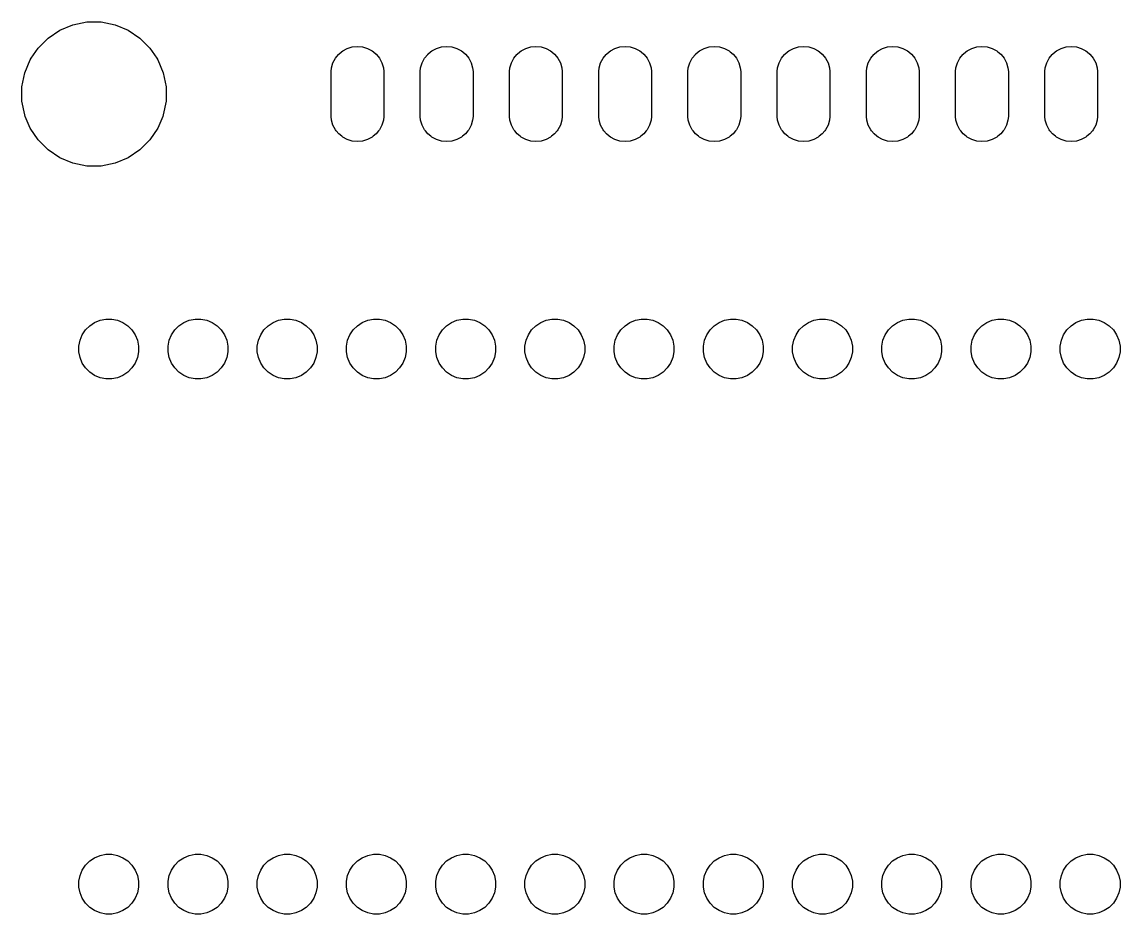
# Model space of a CAD drawing. Extents: x 29 to 167, y -137 to -71.
# Drawn here: x 29.45 to 60.71, y -96.85 to -71.45 of the extents above; entities that cross this region are included whole.
import ezdxf

# ---------------------------------------------------------------- set-up
doc = ezdxf.new("R2010")
doc.units = 0
doc.layers.add('BLACK', color=7, linetype='CONTINUOUS')

msp = doc.modelspace()

# ---------------------------------------------------------------- linework, layer by layer
at = {"layer": 'BLACK', "linetype": 'CONTINUOUS'}
for p, q in [((30.5285, -71.6824), (30.9017, -71.5278)), ((30.9017, -71.5278), (31.298, -71.449)), ((31.298, -71.449), (31.702, -71.449)), ((31.702, -71.449), (32.0983, -71.5278)), ((32.0983, -71.5278), (32.4715, -71.6824)), ((30.1926, -71.9069), (30.5285, -71.6824)), ((30.5285, -71.6824), (30.5285, -71.6824)), ((32.4715, -71.6824), (32.4715, -71.6824)), ((32.4715, -71.6824), (32.8074, -71.9069)), ((29.7143, -72.4808), (29.9069, -72.1926)), ((29.9069, -72.1926), (30.1926, -71.9069)), ((32.8074, -71.9069), (33.0931, -72.1926)), ((33.0931, -72.1926), (33.2857, -72.4808)), ((38.5807, -72.2725), (38.7112, -72.2028)), ((38.7112, -72.2028), (38.8528, -72.1599)), ((38.8528, -72.1599), (39, -72.1454)), ((39, -72.1454), (39.1472, -72.1599)), ((39.1472, -72.1599), (39.2888, -72.2028)), ((39.2888, -72.2028), (39.4193, -72.2725)), ((41.1207, -72.2725), (41.2512, -72.2028)), ((41.2512, -72.2028), (41.3928, -72.1599)), ((41.3928, -72.1599), (41.54, -72.1454)), ((41.54, -72.1454), (41.6872, -72.1599)), ((41.6872, -72.1599), (41.8288, -72.2028)), ((41.8288, -72.2028), (41.9593, -72.2725)), ((43.6607, -72.2725), (43.7912, -72.2028)), ((43.7912, -72.2028), (43.9328, -72.1599)), ((43.9328, -72.1599), (44.08, -72.1454)), ((44.08, -72.1454), (44.2272, -72.1599)), ((44.2272, -72.1599), (44.3688, -72.2028)), ((44.3688, -72.2028), (44.4993, -72.2725)), ((46.2007, -72.2725), (46.3312, -72.2028)), ((46.3312, -72.2028), (46.4728, -72.1599)), ((46.4728, -72.1599), (46.62, -72.1454)), ((46.62, -72.1454), (46.7672, -72.1599)), ((46.7672, -72.1599), (46.9088, -72.2028)), ((46.9088, -72.2028), (47.0393, -72.2725)), ((48.7407, -72.2725), (48.8712, -72.2028)), ((48.8712, -72.2028), (49.0128, -72.1599)), ((49.0128, -72.1599), (49.16, -72.1454)), ((49.16, -72.1454), (49.3072, -72.1599)), ((49.3072, -72.1599), (49.4488, -72.2028)), ((49.4488, -72.2028), (49.5793, -72.2725)), ((51.2807, -72.2725), (51.4112, -72.2028)), ((51.4112, -72.2028), (51.5528, -72.1599)), ((51.5528, -72.1599), (51.7, -72.1454)), ((51.7, -72.1454), (51.8472, -72.1599)), ((51.8472, -72.1599), (51.9888, -72.2028)), ((51.9888, -72.2028), (52.1193, -72.2725)), ((53.8207, -72.2725), (53.9512, -72.2028)), ((53.9512, -72.2028), (54.0928, -72.1599)), ((54.0928, -72.1599), (54.24, -72.1454)), ((54.24, -72.1454), (54.3872, -72.1599)), ((54.3872, -72.1599), (54.5288, -72.2028)), ((54.5288, -72.2028), (54.6593, -72.2725)), ((56.3607, -72.2725), (56.4912, -72.2028)), ((56.4912, -72.2028), (56.6328, -72.1599)), ((56.6328, -72.1599), (56.78, -72.1454)), ((56.78, -72.1454), (56.9272, -72.1599)), ((56.9272, -72.1599), (57.0688, -72.2028)), ((57.0688, -72.2028), (57.1993, -72.2725)), ((58.9007, -72.2725), (59.0312, -72.2028)), ((59.0312, -72.2028), (59.1728, -72.1599)), ((59.1728, -72.1599), (59.32, -72.1454)), ((59.32, -72.1454), (59.4672, -72.1599)), ((59.4672, -72.1599), (59.6088, -72.2028)), ((59.6088, -72.2028), (59.7393, -72.2725)), ((29.6824, -72.5285), (29.7143, -72.4808)), ((33.2857, -72.4808), (33.3176, -72.5285)), ((38.3028, -72.6112), (38.3725, -72.4807)), ((38.3725, -72.4807), (38.4598, -72.3745)), ((38.4598, -72.3745), (38.4664, -72.3664)), ((38.4664, -72.3664), (38.5439, -72.3028)), ((38.5439, -72.3028), (38.5807, -72.2725)), ((39.4193, -72.2725), (39.4561, -72.3028)), ((39.4561, -72.3028), (39.5336, -72.3664)), ((39.5336, -72.3664), (39.5908, -72.4361)), ((39.5908, -72.4361), (39.6275, -72.4807)), ((39.6275, -72.4807), (39.6972, -72.6112)), ((40.8428, -72.6112), (40.9125, -72.4807)), ((40.9125, -72.4807), (40.9998, -72.3745)), ((40.9998, -72.3745), (41.0064, -72.3664)), ((41.0064, -72.3664), (41.0839, -72.3028)), ((41.0839, -72.3028), (41.1207, -72.2725)), ((41.9593, -72.2725), (41.9961, -72.3028)), ((41.9961, -72.3028), (42.0736, -72.3664)), ((42.0736, -72.3664), (42.1308, -72.4361)), ((42.1308, -72.4361), (42.1675, -72.4807)), ((42.1675, -72.4807), (42.2372, -72.6112)), ((43.3828, -72.6112), (43.4525, -72.4807)), ((43.4525, -72.4807), (43.5398, -72.3745)), ((43.5398, -72.3745), (43.5464, -72.3664)), ((43.5464, -72.3664), (43.6239, -72.3028)), ((43.6239, -72.3028), (43.6607, -72.2725)), ((44.4993, -72.2725), (44.5361, -72.3028)), ((44.5361, -72.3028), (44.6136, -72.3664)), ((44.6136, -72.3664), (44.6708, -72.4361)), ((44.6708, -72.4361), (44.7075, -72.4807)), ((44.7075, -72.4807), (44.7772, -72.6112)), ((45.9228, -72.6112), (45.9925, -72.4807)), ((45.9925, -72.4807), (46.0798, -72.3745)), ((46.0798, -72.3745), (46.0864, -72.3664)), ((46.0864, -72.3664), (46.1639, -72.3028)), ((46.1639, -72.3028), (46.2007, -72.2725)), ((47.0393, -72.2725), (47.0761, -72.3028)), ((47.0761, -72.3028), (47.1536, -72.3664)), ((47.1536, -72.3664), (47.2108, -72.4361)), ((47.2108, -72.4361), (47.2475, -72.4807)), ((47.2475, -72.4807), (47.3172, -72.6112)), ((48.4628, -72.6112), (48.5325, -72.4807)), ((48.5325, -72.4807), (48.6198, -72.3745)), ((48.6198, -72.3745), (48.6264, -72.3664)), ((48.6264, -72.3664), (48.7039, -72.3028)), ((48.7039, -72.3028), (48.7407, -72.2725)), ((49.5793, -72.2725), (49.6161, -72.3028)), ((49.6161, -72.3028), (49.6936, -72.3664)), ((49.6936, -72.3664), (49.7508, -72.4361)), ((49.7508, -72.4361), (49.7875, -72.4807)), ((49.7875, -72.4807), (49.8572, -72.6112)), ((51.0028, -72.6112), (51.0725, -72.4807)), ((51.0725, -72.4807), (51.1598, -72.3745)), ((51.1598, -72.3745), (51.1664, -72.3664)), ((51.1664, -72.3664), (51.2439, -72.3028)), ((51.2439, -72.3028), (51.2807, -72.2725)), ((52.1193, -72.2725), (52.1561, -72.3028)), ((52.1561, -72.3028), (52.2336, -72.3664)), ((52.2336, -72.3664), (52.2908, -72.4361)), ((52.2908, -72.4361), (52.3275, -72.4807)), ((52.3275, -72.4807), (52.3972, -72.6112)), ((53.5428, -72.6112), (53.6125, -72.4807)), ((53.6125, -72.4807), (53.6998, -72.3745)), ((53.6998, -72.3745), (53.7064, -72.3664)), ((53.7064, -72.3664), (53.7839, -72.3028)), ((53.7839, -72.3028), (53.8207, -72.2725)), ((54.6593, -72.2725), (54.6961, -72.3028)), ((54.6961, -72.3028), (54.7736, -72.3664)), ((54.7736, -72.3664), (54.8308, -72.4361)), ((54.8308, -72.4361), (54.8675, -72.4807)), ((54.8675, -72.4807), (54.9372, -72.6112)), ((56.0828, -72.6112), (56.1525, -72.4807)), ((56.1525, -72.4807), (56.2398, -72.3745)), ((56.2398, -72.3745), (56.2464, -72.3664)), ((56.2464, -72.3664), (56.3239, -72.3028)), ((56.3239, -72.3028), (56.3607, -72.2725)), ((57.1993, -72.2725), (57.2361, -72.3028)), ((57.2361, -72.3028), (57.3136, -72.3664)), ((57.3136, -72.3664), (57.3708, -72.4361)), ((57.3708, -72.4361), (57.4075, -72.4807)), ((57.4075, -72.4807), (57.4772, -72.6112)), ((58.6228, -72.6112), (58.6925, -72.4807)), ((58.6925, -72.4807), (58.7798, -72.3745)), ((58.7798, -72.3745), (58.7864, -72.3664)), ((58.7864, -72.3664), (58.8639, -72.3028)), ((58.8639, -72.3028), (58.9007, -72.2725)), ((59.7393, -72.2725), (59.7761, -72.3028)), ((59.7761, -72.3028), (59.8536, -72.3664)), ((59.8536, -72.3664), (59.9108, -72.4361)), ((59.9108, -72.4361), (59.9475, -72.4807)), ((59.9475, -72.4807), (60.0172, -72.6112)), ((29.5278, -72.9017), (29.6824, -72.5285)), ((33.3176, -72.5285), (33.4722, -72.9017)), ((38.249, -72.8631), (38.2599, -72.7528)), ((38.2599, -72.7528), (38.3028, -72.6112)), ((39.6972, -72.6112), (39.7401, -72.7528)), ((39.7401, -72.7528), (39.751, -72.8631)), ((40.789, -72.8631), (40.7999, -72.7528)), ((40.7999, -72.7528), (40.8428, -72.6112)), ((42.2372, -72.6112), (42.2801, -72.7528)), ((42.2801, -72.7528), (42.291, -72.8631)), ((43.329, -72.8631), (43.3399, -72.7528)), ((43.3399, -72.7528), (43.3828, -72.6112)), ((44.7772, -72.6112), (44.8201, -72.7528)), ((44.8201, -72.7528), (44.831, -72.8631)), ((45.869, -72.8631), (45.8799, -72.7528)), ((45.8799, -72.7528), (45.9228, -72.6112)), ((47.3172, -72.6112), (47.3601, -72.7528)), ((47.3601, -72.7528), (47.371, -72.8631)), ((48.409, -72.8631), (48.4199, -72.7528)), ((48.4199, -72.7528), (48.4628, -72.6112)), ((49.8572, -72.6112), (49.9001, -72.7528)), ((49.9001, -72.7528), (49.911, -72.8631)), ((50.949, -72.8631), (50.9599, -72.7528)), ((50.9599, -72.7528), (51.0028, -72.6112)), ((52.3972, -72.6112), (52.4401, -72.7528)), ((52.4401, -72.7528), (52.451, -72.8631)), ((53.489, -72.8631), (53.4999, -72.7528)), ((53.4999, -72.7528), (53.5428, -72.6112)), ((54.9372, -72.6112), (54.9801, -72.7528)), ((54.9801, -72.7528), (54.991, -72.8631)), ((56.029, -72.8631), (56.0399, -72.7528)), ((56.0399, -72.7528), (56.0828, -72.6112)), ((57.4772, -72.6112), (57.5201, -72.7528)), ((57.5201, -72.7528), (57.531, -72.8631)), ((58.569, -72.8631), (58.5799, -72.7528)), ((58.5799, -72.7528), (58.6228, -72.6112)), ((60.0172, -72.6112), (60.0601, -72.7528)), ((60.0601, -72.7528), (60.071, -72.8631)), ((29.449, -73.298), (29.5278, -72.9017)), ((33.4722, -72.9017), (33.551, -73.298)), ((38.249, -74.1369), (38.249, -72.8631)), ((39.751, -72.8631), (39.751, -74.1369)), ((40.789, -74.1369), (40.789, -72.8631)), ((42.291, -72.8631), (42.291, -74.1369)), ((43.329, -74.1369), (43.329, -72.8631)), ((44.831, -72.8631), (44.831, -74.1369)), ((45.869, -74.1369), (45.869, -72.8631)), ((47.371, -72.8631), (47.371, -74.1369)), ((48.409, -74.1369), (48.409, -72.8631)), ((49.911, -72.8631), (49.911, -74.1369)), ((50.949, -74.1369), (50.949, -72.8631)), ((52.451, -72.8631), (52.451, -74.1369)), ((53.489, -74.1369), (53.489, -72.8631)), ((54.991, -72.8631), (54.991, -74.1369)), ((56.029, -74.1369), (56.029, -72.8631)), ((57.531, -72.8631), (57.531, -74.1369)), ((58.569, -74.1369), (58.569, -72.8631)), ((60.071, -72.8631), (60.071, -74.1369)), ((29.449, -73.702), (29.449, -73.298)), ((33.551, -73.298), (33.551, -73.702)), ((29.5278, -74.0983), (29.449, -73.702)), ((33.551, -73.702), (33.4722, -74.0983)), ((29.5438, -74.1369), (29.5278, -74.0983)), ((29.6824, -74.4715), (29.5438, -74.1369)), ((33.4562, -74.1369), (33.3176, -74.4715)), ((33.4722, -74.0983), (33.4562, -74.1369)), ((38.2599, -74.2472), (38.249, -74.1369)), ((38.3028, -74.3888), (38.2599, -74.2472)), ((38.3725, -74.5193), (38.3028, -74.3888)), ((39.6972, -74.3888), (39.6275, -74.5193)), ((39.7401, -74.2472), (39.6972, -74.3888)), ((39.751, -74.1369), (39.7401, -74.2472)), ((40.7999, -74.2472), (40.789, -74.1369)), ((40.8428, -74.3888), (40.7999, -74.2472)), ((40.9125, -74.5193), (40.8428, -74.3888)), ((42.2372, -74.3888), (42.1675, -74.5193)), ((42.2801, -74.2472), (42.2372, -74.3888)), ((42.291, -74.1369), (42.2801, -74.2472)), ((43.3399, -74.2472), (43.329, -74.1369)), ((43.3828, -74.3888), (43.3399, -74.2472)), ((43.4525, -74.5193), (43.3828, -74.3888)), ((44.7772, -74.3888), (44.7075, -74.5193)), ((44.8201, -74.2472), (44.7772, -74.3888)), ((44.831, -74.1369), (44.8201, -74.2472)), ((45.8799, -74.2472), (45.869, -74.1369)), ((45.9228, -74.3888), (45.8799, -74.2472)), ((45.9925, -74.5193), (45.9228, -74.3888)), ((47.3172, -74.3888), (47.2475, -74.5193)), ((47.3601, -74.2472), (47.3172, -74.3888)), ((47.371, -74.1369), (47.3601, -74.2472)), ((48.4199, -74.2472), (48.409, -74.1369)), ((48.4628, -74.3888), (48.4199, -74.2472)), ((48.5325, -74.5193), (48.4628, -74.3888)), ((49.8572, -74.3888), (49.7875, -74.5193)), ((49.9001, -74.2472), (49.8572, -74.3888)), ((49.911, -74.1369), (49.9001, -74.2472)), ((50.9599, -74.2472), (50.949, -74.1369)), ((51.0028, -74.3888), (50.9599, -74.2472)), ((51.0725, -74.5193), (51.0028, -74.3888)), ((52.3972, -74.3888), (52.3275, -74.5193)), ((52.4401, -74.2472), (52.3972, -74.3888)), ((52.451, -74.1369), (52.4401, -74.2472)), ((53.4999, -74.2472), (53.489, -74.1369)), ((53.5428, -74.3888), (53.4999, -74.2472)), ((53.6125, -74.5193), (53.5428, -74.3888)), ((54.9372, -74.3888), (54.8675, -74.5193)), ((54.9801, -74.2472), (54.9372, -74.3888)), ((54.991, -74.1369), (54.9801, -74.2472)), ((56.0399, -74.2472), (56.029, -74.1369)), ((56.0828, -74.3888), (56.0399, -74.2472)), ((56.1525, -74.5193), (56.0828, -74.3888)), ((57.4772, -74.3888), (57.4075, -74.5193)), ((57.5201, -74.2472), (57.4772, -74.3888)), ((57.531, -74.1369), (57.5201, -74.2472)), ((58.5799, -74.2472), (58.569, -74.1369)), ((58.6228, -74.3888), (58.5799, -74.2472)), ((58.6925, -74.5193), (58.6228, -74.3888)), ((60.0172, -74.3888), (59.9475, -74.5193)), ((60.0601, -74.2472), (60.0172, -74.3888)), ((60.071, -74.1369), (60.0601, -74.2472)), ((29.9069, -74.8074), (29.6824, -74.4715)), ((33.3176, -74.4715), (33.0931, -74.8074)), ((38.397, -74.549), (38.3725, -74.5193)), ((38.4664, -74.6336), (38.397, -74.549)), ((38.551, -74.703), (38.4664, -74.6336)), ((38.5807, -74.7275), (38.551, -74.703)), ((39.449, -74.703), (39.4193, -74.7275)), ((39.5336, -74.6336), (39.449, -74.703)), ((39.603, -74.549), (39.5336, -74.6336)), ((39.6275, -74.5193), (39.603, -74.549)), ((40.937, -74.549), (40.9125, -74.5193)), ((41.0064, -74.6336), (40.937, -74.549)), ((41.091, -74.703), (41.0064, -74.6336)), ((41.1207, -74.7275), (41.091, -74.703)), ((41.989, -74.703), (41.9593, -74.7275)), ((42.0736, -74.6336), (41.989, -74.703)), ((42.143, -74.549), (42.0736, -74.6336)), ((42.1675, -74.5193), (42.143, -74.549)), ((43.477, -74.549), (43.4525, -74.5193)), ((43.5464, -74.6336), (43.477, -74.549)), ((43.631, -74.703), (43.5464, -74.6336)), ((43.6607, -74.7275), (43.631, -74.703)), ((44.529, -74.703), (44.4993, -74.7275)), ((44.6136, -74.6336), (44.529, -74.703)), ((44.683, -74.549), (44.6136, -74.6336)), ((44.7075, -74.5193), (44.683, -74.549)), ((46.017, -74.549), (45.9925, -74.5193)), ((46.0864, -74.6336), (46.017, -74.549)), ((46.171, -74.703), (46.0864, -74.6336)), ((46.2007, -74.7275), (46.171, -74.703)), ((47.069, -74.703), (47.0393, -74.7275)), ((47.1536, -74.6336), (47.069, -74.703)), ((47.223, -74.549), (47.1536, -74.6336)), ((47.2475, -74.5193), (47.223, -74.549)), ((48.557, -74.549), (48.5325, -74.5193)), ((48.6264, -74.6336), (48.557, -74.549)), ((48.711, -74.703), (48.6264, -74.6336)), ((48.7407, -74.7275), (48.711, -74.703)), ((49.609, -74.703), (49.5793, -74.7275)), ((49.6936, -74.6336), (49.609, -74.703)), ((49.763, -74.549), (49.6936, -74.6336)), ((49.7875, -74.5193), (49.763, -74.549)), ((51.097, -74.549), (51.0725, -74.5193)), ((51.1664, -74.6336), (51.097, -74.549)), ((51.251, -74.703), (51.1664, -74.6336)), ((51.2807, -74.7275), (51.251, -74.703)), ((52.149, -74.703), (52.1193, -74.7275)), ((52.2336, -74.6336), (52.149, -74.703)), ((52.303, -74.549), (52.2336, -74.6336)), ((52.3275, -74.5193), (52.303, -74.549)), ((53.637, -74.549), (53.6125, -74.5193)), ((53.7064, -74.6336), (53.637, -74.549)), ((53.791, -74.703), (53.7064, -74.6336)), ((53.8207, -74.7275), (53.791, -74.703)), ((54.689, -74.703), (54.6593, -74.7275)), ((54.7736, -74.6336), (54.689, -74.703)), ((54.843, -74.549), (54.7736, -74.6336)), ((54.8675, -74.5193), (54.843, -74.549)), ((56.177, -74.549), (56.1525, -74.5193)), ((56.2464, -74.6336), (56.177, -74.549)), ((56.331, -74.703), (56.2464, -74.6336)), ((56.3607, -74.7275), (56.331, -74.703)), ((57.229, -74.703), (57.1993, -74.7275)), ((57.3136, -74.6336), (57.229, -74.703)), ((57.383, -74.549), (57.3136, -74.6336)), ((57.4075, -74.5193), (57.383, -74.549)), ((58.717, -74.549), (58.6925, -74.5193)), ((58.7864, -74.6336), (58.717, -74.549)), ((58.871, -74.703), (58.7864, -74.6336)), ((58.9007, -74.7275), (58.871, -74.703)), ((59.769, -74.703), (59.7393, -74.7275)), ((59.8536, -74.6336), (59.769, -74.703)), ((59.923, -74.549), (59.8536, -74.6336)), ((59.9475, -74.5193), (59.923, -74.549)), ((30.1926, -75.0931), (29.9069, -74.8074)), ((33.0931, -74.8074), (32.8074, -75.0931)), ((38.7112, -74.7972), (38.5807, -74.7275)), ((38.8528, -74.8401), (38.7112, -74.7972)), ((39, -74.8546), (38.8528, -74.8401)), ((39.1472, -74.8401), (39, -74.8546)), ((39.2888, -74.7972), (39.1472, -74.8401)), ((39.4193, -74.7275), (39.2888, -74.7972)), ((41.2512, -74.7972), (41.1207, -74.7275)), ((41.3928, -74.8401), (41.2512, -74.7972)), ((41.54, -74.8546), (41.3928, -74.8401)), ((41.6872, -74.8401), (41.54, -74.8546)), ((41.8288, -74.7972), (41.6872, -74.8401)), ((41.9593, -74.7275), (41.8288, -74.7972)), ((43.7912, -74.7972), (43.6607, -74.7275)), ((43.9328, -74.8401), (43.7912, -74.7972)), ((44.08, -74.8546), (43.9328, -74.8401)), ((44.2272, -74.8401), (44.08, -74.8546)), ((44.3688, -74.7972), (44.2272, -74.8401)), ((44.4993, -74.7275), (44.3688, -74.7972)), ((46.3312, -74.7972), (46.2007, -74.7275)), ((46.4728, -74.8401), (46.3312, -74.7972)), ((46.62, -74.8546), (46.4728, -74.8401)), ((46.7672, -74.8401), (46.62, -74.8546)), ((46.9088, -74.7972), (46.7672, -74.8401)), ((47.0393, -74.7275), (46.9088, -74.7972)), ((48.8712, -74.7972), (48.7407, -74.7275)), ((49.0128, -74.8401), (48.8712, -74.7972)), ((49.16, -74.8546), (49.0128, -74.8401)), ((49.3072, -74.8401), (49.16, -74.8546)), ((49.4488, -74.7972), (49.3072, -74.8401)), ((49.5793, -74.7275), (49.4488, -74.7972)), ((51.4112, -74.7972), (51.2807, -74.7275)), ((51.5528, -74.8401), (51.4112, -74.7972)), ((51.7, -74.8546), (51.5528, -74.8401)), ((51.8472, -74.8401), (51.7, -74.8546)), ((51.9888, -74.7972), (51.8472, -74.8401)), ((52.1193, -74.7275), (51.9888, -74.7972)), ((53.9512, -74.7972), (53.8207, -74.7275)), ((54.0928, -74.8401), (53.9512, -74.7972)), ((54.24, -74.8546), (54.0928, -74.8401)), ((54.3872, -74.8401), (54.24, -74.8546)), ((54.5288, -74.7972), (54.3872, -74.8401)), ((54.6593, -74.7275), (54.5288, -74.7972)), ((56.4912, -74.7972), (56.3607, -74.7275)), ((56.6328, -74.8401), (56.4912, -74.7972)), ((56.78, -74.8546), (56.6328, -74.8401)), ((56.9272, -74.8401), (56.78, -74.8546)), ((57.0688, -74.7972), (56.9272, -74.8401)), ((57.1993, -74.7275), (57.0688, -74.7972)), ((59.0312, -74.7972), (58.9007, -74.7275)), ((59.1728, -74.8401), (59.0312, -74.7972)), ((59.32, -74.8546), (59.1728, -74.8401)), ((59.4672, -74.8401), (59.32, -74.8546)), ((59.6088, -74.7972), (59.4672, -74.8401)), ((59.7393, -74.7275), (59.6088, -74.7972)), ((30.5285, -75.3176), (30.1926, -75.0931)), ((30.9017, -75.4722), (30.5285, -75.3176)), ((30.5285, -75.3176), (30.5285, -75.3176)), ((30.5285, -75.3176), (30.5285, -75.3176)), ((32.4715, -75.3176), (32.0983, -75.4722)), ((32.8074, -75.0931), (32.4715, -75.3176)), ((32.4715, -75.3176), (32.4715, -75.3176)), ((32.4715, -75.3176), (32.4715, -75.3176)), ((31.298, -75.551), (30.9017, -75.4722)), ((31.702, -75.551), (31.298, -75.551)), ((32.0983, -75.4722), (31.702, -75.551)), ((31.3775, -80.099), (31.5169, -80.0059)), ((31.5169, -80.0059), (31.6718, -79.9417)), ((31.6718, -79.9417), (31.8362, -79.909)), ((31.8362, -79.909), (32.0038, -79.909)), ((32.0038, -79.909), (32.1682, -79.9417)), ((32.1682, -79.9417), (32.3231, -80.0059)), ((32.3231, -80.0059), (32.4625, -80.099)), ((33.9175, -80.099), (34.0569, -80.0059)), ((34.0569, -80.0059), (34.2118, -79.9417)), ((34.2118, -79.9417), (34.3762, -79.909)), ((34.3762, -79.909), (34.5438, -79.909)), ((34.5438, -79.909), (34.7082, -79.9417)), ((34.7082, -79.9417), (34.8631, -80.0059)), ((34.8631, -80.0059), (35.0025, -80.099)), ((36.4575, -80.099), (36.5969, -80.0059)), ((36.5969, -80.0059), (36.7518, -79.9417)), ((36.7518, -79.9417), (36.9162, -79.909)), ((36.9162, -79.909), (37.0838, -79.909)), ((37.0838, -79.909), (37.2482, -79.9417)), ((37.2482, -79.9417), (37.4031, -80.0059)), ((37.4031, -80.0059), (37.5425, -80.099)), ((38.9975, -80.099), (39.1369, -80.0059)), ((39.1369, -80.0059), (39.2918, -79.9417)), ((39.2918, -79.9417), (39.4562, -79.909)), ((39.4562, -79.909), (39.6238, -79.909)), ((39.6238, -79.909), (39.7882, -79.9417)), ((39.7882, -79.9417), (39.9431, -80.0059)), ((39.9431, -80.0059), (40.0825, -80.099)), ((41.5375, -80.099), (41.6769, -80.0059)), ((41.6769, -80.0059), (41.8318, -79.9417)), ((41.8318, -79.9417), (41.9962, -79.909)), ((41.9962, -79.909), (42.1638, -79.909)), ((42.1638, -79.909), (42.3282, -79.9417)), ((42.3282, -79.9417), (42.4831, -80.0059)), ((42.4831, -80.0059), (42.6225, -80.099)), ((44.0775, -80.099), (44.2169, -80.0059)), ((44.2169, -80.0059), (44.3718, -79.9417)), ((44.3718, -79.9417), (44.5362, -79.909)), ((44.5362, -79.909), (44.7038, -79.909)), ((44.7038, -79.909), (44.8682, -79.9417)), ((44.8682, -79.9417), (45.0231, -80.0059)), ((45.0231, -80.0059), (45.1625, -80.099)), ((46.6175, -80.099), (46.7569, -80.0059)), ((46.7569, -80.0059), (46.9118, -79.9417)), ((46.9118, -79.9417), (47.0762, -79.909)), ((47.0762, -79.909), (47.2438, -79.909)), ((47.2438, -79.909), (47.4082, -79.9417)), ((47.4082, -79.9417), (47.5631, -80.0059)), ((47.5631, -80.0059), (47.7025, -80.099)), ((49.1575, -80.099), (49.2969, -80.0059)), ((49.2969, -80.0059), (49.4518, -79.9417)), ((49.4518, -79.9417), (49.6162, -79.909)), ((49.6162, -79.909), (49.7838, -79.909)), ((49.7838, -79.909), (49.9482, -79.9417)), ((49.9482, -79.9417), (50.1031, -80.0059)), ((50.1031, -80.0059), (50.2425, -80.099)), ((51.6975, -80.099), (51.8369, -80.0059)), ((51.8369, -80.0059), (51.9918, -79.9417)), ((51.9918, -79.9417), (52.1562, -79.909)), ((52.1562, -79.909), (52.3238, -79.909)), ((52.3238, -79.909), (52.4882, -79.9417)), ((52.4882, -79.9417), (52.6431, -80.0059)), ((52.6431, -80.0059), (52.7825, -80.099)), ((54.2375, -80.099), (54.3769, -80.0059)), ((54.3769, -80.0059), (54.5318, -79.9417)), ((54.5318, -79.9417), (54.6962, -79.909)), ((54.6962, -79.909), (54.8638, -79.909)), ((54.8638, -79.909), (55.0282, -79.9417)), ((55.0282, -79.9417), (55.1831, -80.0059)), ((55.1831, -80.0059), (55.3225, -80.099)), ((56.7775, -80.099), (56.9169, -80.0059)), ((56.9169, -80.0059), (57.0718, -79.9417)), ((57.0718, -79.9417), (57.2362, -79.909)), ((57.2362, -79.909), (57.4038, -79.909)), ((57.4038, -79.909), (57.5682, -79.9417)), ((57.5682, -79.9417), (57.7231, -80.0059)), ((57.7231, -80.0059), (57.8625, -80.099)), ((59.3175, -80.099), (59.4569, -80.0059)), ((59.4569, -80.0059), (59.6118, -79.9417)), ((59.6118, -79.9417), (59.7762, -79.909)), ((59.7762, -79.909), (59.9438, -79.909)), ((59.9438, -79.909), (60.1082, -79.9417)), ((60.1082, -79.9417), (60.2631, -80.0059)), ((60.2631, -80.0059), (60.4025, -80.099)), ((31.1659, -80.3569), (31.259, -80.2175)), ((31.259, -80.2175), (31.3775, -80.099)), ((32.4625, -80.099), (32.581, -80.2175)), ((32.581, -80.2175), (32.6741, -80.3569)), ((33.7059, -80.3569), (33.799, -80.2175)), ((33.799, -80.2175), (33.9175, -80.099)), ((35.0025, -80.099), (35.121, -80.2175)), ((35.121, -80.2175), (35.2141, -80.3569)), ((36.2459, -80.3569), (36.339, -80.2175)), ((36.339, -80.2175), (36.4575, -80.099)), ((37.5425, -80.099), (37.661, -80.2175)), ((37.661, -80.2175), (37.7541, -80.3569)), ((38.7859, -80.3569), (38.879, -80.2175)), ((38.879, -80.2175), (38.9975, -80.099)), ((40.0825, -80.099), (40.201, -80.2175)), ((40.201, -80.2175), (40.2941, -80.3569)), ((41.3259, -80.3569), (41.419, -80.2175)), ((41.419, -80.2175), (41.5375, -80.099)), ((42.6225, -80.099), (42.741, -80.2175)), ((42.741, -80.2175), (42.8341, -80.3569)), ((43.8659, -80.3569), (43.959, -80.2175)), ((43.959, -80.2175), (44.0775, -80.099)), ((45.1625, -80.099), (45.281, -80.2175)), ((45.281, -80.2175), (45.3741, -80.3569)), ((46.4059, -80.3569), (46.499, -80.2175)), ((46.499, -80.2175), (46.6175, -80.099)), ((47.7025, -80.099), (47.821, -80.2175)), ((47.821, -80.2175), (47.9141, -80.3569)), ((48.9459, -80.3569), (49.039, -80.2175)), ((49.039, -80.2175), (49.1575, -80.099)), ((50.2425, -80.099), (50.361, -80.2175)), ((50.361, -80.2175), (50.4541, -80.3569)), ((51.4859, -80.3569), (51.579, -80.2175)), ((51.579, -80.2175), (51.6975, -80.099)), ((52.7825, -80.099), (52.901, -80.2175)), ((52.901, -80.2175), (52.9941, -80.3569)), ((54.0259, -80.3569), (54.119, -80.2175)), ((54.119, -80.2175), (54.2375, -80.099)), ((55.3225, -80.099), (55.441, -80.2175)), ((55.441, -80.2175), (55.5341, -80.3569)), ((56.5659, -80.3569), (56.659, -80.2175)), ((56.659, -80.2175), (56.7775, -80.099)), ((57.8625, -80.099), (57.981, -80.2175)), ((57.981, -80.2175), (58.0741, -80.3569)), ((59.1059, -80.3569), (59.199, -80.2175)), ((59.199, -80.2175), (59.3175, -80.099)), ((60.4025, -80.099), (60.521, -80.2175)), ((60.521, -80.2175), (60.6141, -80.3569)), ((31.069, -80.6762), (31.1017, -80.5118)), ((31.1017, -80.5118), (31.1659, -80.3569)), ((32.6741, -80.3569), (32.7383, -80.5118)), ((32.7383, -80.5118), (32.771, -80.6762)), ((33.609, -80.6762), (33.6417, -80.5118)), ((33.6417, -80.5118), (33.7059, -80.3569)), ((35.2141, -80.3569), (35.2783, -80.5118)), ((35.2783, -80.5118), (35.311, -80.6762)), ((36.149, -80.6762), (36.1817, -80.5118)), ((36.1817, -80.5118), (36.2459, -80.3569)), ((37.7541, -80.3569), (37.8183, -80.5118)), ((37.8183, -80.5118), (37.851, -80.6762)), ((38.689, -80.6762), (38.7217, -80.5118)), ((38.7217, -80.5118), (38.7859, -80.3569)), ((40.2941, -80.3569), (40.3583, -80.5118)), ((40.3583, -80.5118), (40.391, -80.6762)), ((41.229, -80.6762), (41.2617, -80.5118)), ((41.2617, -80.5118), (41.3259, -80.3569)), ((42.8341, -80.3569), (42.8983, -80.5118)), ((42.8983, -80.5118), (42.931, -80.6762)), ((43.769, -80.6762), (43.8017, -80.5118)), ((43.8017, -80.5118), (43.8659, -80.3569)), ((45.3741, -80.3569), (45.4383, -80.5118)), ((45.4383, -80.5118), (45.471, -80.6762)), ((46.309, -80.6762), (46.3417, -80.5118)), ((46.3417, -80.5118), (46.4059, -80.3569)), ((47.9141, -80.3569), (47.9783, -80.5118)), ((47.9783, -80.5118), (48.011, -80.6762)), ((48.849, -80.6762), (48.8817, -80.5118)), ((48.8817, -80.5118), (48.9459, -80.3569)), ((50.4541, -80.3569), (50.5183, -80.5118)), ((50.5183, -80.5118), (50.551, -80.6762)), ((51.389, -80.6762), (51.4217, -80.5118)), ((51.4217, -80.5118), (51.4859, -80.3569)), ((52.9941, -80.3569), (53.0583, -80.5118)), ((53.0583, -80.5118), (53.091, -80.6762)), ((53.929, -80.6762), (53.9617, -80.5118)), ((53.9617, -80.5118), (54.0259, -80.3569)), ((55.5341, -80.3569), (55.5983, -80.5118)), ((55.5983, -80.5118), (55.631, -80.6762)), ((56.469, -80.6762), (56.5017, -80.5118)), ((56.5017, -80.5118), (56.5659, -80.3569)), ((58.0741, -80.3569), (58.1383, -80.5118)), ((58.1383, -80.5118), (58.171, -80.6762)), ((59.009, -80.6762), (59.0417, -80.5118)), ((59.0417, -80.5118), (59.1059, -80.3569)), ((60.6141, -80.3569), (60.6783, -80.5118)), ((60.6783, -80.5118), (60.711, -80.6762)), ((31.069, -80.8438), (31.069, -80.6762)), ((31.1017, -81.0082), (31.069, -80.8438)), ((32.771, -80.8438), (32.7383, -81.0082)), ((32.771, -80.6762), (32.771, -80.8438)), ((33.609, -80.8438), (33.609, -80.6762)), ((33.6417, -81.0082), (33.609, -80.8438)), ((35.311, -80.8438), (35.2783, -81.0082)), ((35.311, -80.6762), (35.311, -80.8438)), ((36.149, -80.8438), (36.149, -80.6762)), ((36.1817, -81.0082), (36.149, -80.8438)), ((37.851, -80.8438), (37.8183, -81.0082)), ((37.851, -80.6762), (37.851, -80.8438)), ((38.689, -80.8438), (38.689, -80.6762)), ((38.7217, -81.0082), (38.689, -80.8438)), ((40.391, -80.8438), (40.3583, -81.0082)), ((40.391, -80.6762), (40.391, -80.8438)), ((41.229, -80.8438), (41.229, -80.6762)), ((41.2617, -81.0082), (41.229, -80.8438)), ((42.931, -80.8438), (42.8983, -81.0082)), ((42.931, -80.6762), (42.931, -80.8438)), ((43.769, -80.8438), (43.769, -80.6762)), ((43.8017, -81.0082), (43.769, -80.8438)), ((45.471, -80.8438), (45.4383, -81.0082)), ((45.471, -80.6762), (45.471, -80.8438)), ((46.309, -80.8438), (46.309, -80.6762)), ((46.3417, -81.0082), (46.309, -80.8438)), ((48.011, -80.8438), (47.9783, -81.0082)), ((48.011, -80.6762), (48.011, -80.8438)), ((48.849, -80.8438), (48.849, -80.6762)), ((48.8817, -81.0082), (48.849, -80.8438)), ((50.551, -80.8438), (50.5183, -81.0082)), ((50.551, -80.6762), (50.551, -80.8438)), ((51.389, -80.8438), (51.389, -80.6762)), ((51.4217, -81.0082), (51.389, -80.8438)), ((53.091, -80.8438), (53.0583, -81.0082)), ((53.091, -80.6762), (53.091, -80.8438)), ((53.929, -80.8438), (53.929, -80.6762)), ((53.9617, -81.0082), (53.929, -80.8438)), ((55.631, -80.8438), (55.5983, -81.0082)), ((55.631, -80.6762), (55.631, -80.8438)), ((56.469, -80.8438), (56.469, -80.6762)), ((56.5017, -81.0082), (56.469, -80.8438)), ((58.171, -80.8438), (58.1383, -81.0082)), ((58.171, -80.6762), (58.171, -80.8438)), ((59.009, -80.8438), (59.009, -80.6762)), ((59.0417, -81.0082), (59.009, -80.8438)), ((60.711, -80.8438), (60.6783, -81.0082)), ((60.711, -80.6762), (60.711, -80.8438)), ((31.1659, -81.1631), (31.1017, -81.0082)), ((31.259, -81.3025), (31.1659, -81.1631)), ((32.6741, -81.1631), (32.581, -81.3025)), ((32.7383, -81.0082), (32.6741, -81.1631)), ((33.7059, -81.1631), (33.6417, -81.0082)), ((33.799, -81.3025), (33.7059, -81.1631)), ((35.2141, -81.1631), (35.121, -81.3025)), ((35.2783, -81.0082), (35.2141, -81.1631)), ((36.2459, -81.1631), (36.1817, -81.0082)), ((36.339, -81.3025), (36.2459, -81.1631)), ((37.7541, -81.1631), (37.661, -81.3025)), ((37.8183, -81.0082), (37.7541, -81.1631)), ((38.7859, -81.1631), (38.7217, -81.0082)), ((38.879, -81.3025), (38.7859, -81.1631)), ((40.2941, -81.1631), (40.201, -81.3025)), ((40.3583, -81.0082), (40.2941, -81.1631)), ((41.3259, -81.1631), (41.2617, -81.0082)), ((41.419, -81.3025), (41.3259, -81.1631)), ((42.8341, -81.1631), (42.741, -81.3025)), ((42.8983, -81.0082), (42.8341, -81.1631)), ((43.8659, -81.1631), (43.8017, -81.0082)), ((43.959, -81.3025), (43.8659, -81.1631)), ((45.3741, -81.1631), (45.281, -81.3025)), ((45.4383, -81.0082), (45.3741, -81.1631)), ((46.4059, -81.1631), (46.3417, -81.0082)), ((46.499, -81.3025), (46.4059, -81.1631)), ((47.9141, -81.1631), (47.821, -81.3025)), ((47.9783, -81.0082), (47.9141, -81.1631)), ((48.9459, -81.1631), (48.8817, -81.0082)), ((49.039, -81.3025), (48.9459, -81.1631)), ((50.4541, -81.1631), (50.361, -81.3025)), ((50.5183, -81.0082), (50.4541, -81.1631)), ((51.4859, -81.1631), (51.4217, -81.0082)), ((51.579, -81.3025), (51.4859, -81.1631)), ((52.9941, -81.1631), (52.901, -81.3025)), ((53.0583, -81.0082), (52.9941, -81.1631)), ((54.0259, -81.1631), (53.9617, -81.0082)), ((54.119, -81.3025), (54.0259, -81.1631)), ((55.5341, -81.1631), (55.441, -81.3025)), ((55.5983, -81.0082), (55.5341, -81.1631)), ((56.5659, -81.1631), (56.5017, -81.0082)), ((56.659, -81.3025), (56.5659, -81.1631)), ((58.0741, -81.1631), (57.981, -81.3025)), ((58.1383, -81.0082), (58.0741, -81.1631)), ((59.1059, -81.1631), (59.0417, -81.0082)), ((59.199, -81.3025), (59.1059, -81.1631)), ((60.6141, -81.1631), (60.521, -81.3025)), ((60.6783, -81.0082), (60.6141, -81.1631)), ((31.3775, -81.421), (31.259, -81.3025)), ((31.5169, -81.5141), (31.3775, -81.421)), ((31.6718, -81.5783), (31.5169, -81.5141)), ((31.8362, -81.611), (31.6718, -81.5783)), ((32.1682, -81.5783), (32.0038, -81.611)), ((32.3231, -81.5141), (32.1682, -81.5783)), ((32.4625, -81.421), (32.3231, -81.5141)), ((32.581, -81.3025), (32.4625, -81.421)), ((33.9175, -81.421), (33.799, -81.3025)), ((34.0569, -81.5141), (33.9175, -81.421)), ((34.2118, -81.5783), (34.0569, -81.5141)), ((34.3762, -81.611), (34.2118, -81.5783)), ((34.7082, -81.5783), (34.5438, -81.611)), ((34.8631, -81.5141), (34.7082, -81.5783)), ((35.0025, -81.421), (34.8631, -81.5141)), ((35.121, -81.3025), (35.0025, -81.421)), ((36.4575, -81.421), (36.339, -81.3025)), ((36.5969, -81.5141), (36.4575, -81.421)), ((36.7518, -81.5783), (36.5969, -81.5141)), ((36.9162, -81.611), (36.7518, -81.5783)), ((37.2482, -81.5783), (37.0838, -81.611)), ((37.4031, -81.5141), (37.2482, -81.5783)), ((37.5425, -81.421), (37.4031, -81.5141)), ((37.661, -81.3025), (37.5425, -81.421)), ((38.9975, -81.421), (38.879, -81.3025)), ((39.1369, -81.5141), (38.9975, -81.421)), ((39.2918, -81.5783), (39.1369, -81.5141)), ((39.4562, -81.611), (39.2918, -81.5783)), ((39.7882, -81.5783), (39.6238, -81.611)), ((39.9431, -81.5141), (39.7882, -81.5783)), ((40.0825, -81.421), (39.9431, -81.5141)), ((40.201, -81.3025), (40.0825, -81.421)), ((41.5375, -81.421), (41.419, -81.3025)), ((41.6769, -81.5141), (41.5375, -81.421)), ((41.8318, -81.5783), (41.6769, -81.5141)), ((41.9962, -81.611), (41.8318, -81.5783)), ((42.3282, -81.5783), (42.1638, -81.611)), ((42.4831, -81.5141), (42.3282, -81.5783)), ((42.6225, -81.421), (42.4831, -81.5141)), ((42.741, -81.3025), (42.6225, -81.421)), ((44.0775, -81.421), (43.959, -81.3025)), ((44.2169, -81.5141), (44.0775, -81.421)), ((44.3718, -81.5783), (44.2169, -81.5141)), ((44.5362, -81.611), (44.3718, -81.5783)), ((44.8682, -81.5783), (44.7038, -81.611)), ((45.0231, -81.5141), (44.8682, -81.5783)), ((45.1625, -81.421), (45.0231, -81.5141)), ((45.281, -81.3025), (45.1625, -81.421)), ((46.6175, -81.421), (46.499, -81.3025)), ((46.7569, -81.5141), (46.6175, -81.421)), ((46.9118, -81.5783), (46.7569, -81.5141)), ((47.0762, -81.611), (46.9118, -81.5783)), ((47.4082, -81.5783), (47.2438, -81.611)), ((47.5631, -81.5141), (47.4082, -81.5783)), ((47.7025, -81.421), (47.5631, -81.5141)), ((47.821, -81.3025), (47.7025, -81.421)), ((49.1575, -81.421), (49.039, -81.3025)), ((49.2969, -81.5141), (49.1575, -81.421)), ((49.4518, -81.5783), (49.2969, -81.5141)), ((49.6162, -81.611), (49.4518, -81.5783)), ((49.9482, -81.5783), (49.7838, -81.611)), ((50.1031, -81.5141), (49.9482, -81.5783)), ((50.2425, -81.421), (50.1031, -81.5141)), ((50.361, -81.3025), (50.2425, -81.421)), ((51.6975, -81.421), (51.579, -81.3025)), ((51.8369, -81.5141), (51.6975, -81.421)), ((51.9918, -81.5783), (51.8369, -81.5141)), ((52.1562, -81.611), (51.9918, -81.5783)), ((52.4882, -81.5783), (52.3238, -81.611)), ((52.6431, -81.5141), (52.4882, -81.5783)), ((52.7825, -81.421), (52.6431, -81.5141)), ((52.901, -81.3025), (52.7825, -81.421)), ((54.2375, -81.421), (54.119, -81.3025)), ((54.3769, -81.5141), (54.2375, -81.421)), ((54.5318, -81.5783), (54.3769, -81.5141)), ((54.6962, -81.611), (54.5318, -81.5783)), ((55.0282, -81.5783), (54.8638, -81.611)), ((55.1831, -81.5141), (55.0282, -81.5783)), ((55.3225, -81.421), (55.1831, -81.5141)), ((55.441, -81.3025), (55.3225, -81.421)), ((56.7775, -81.421), (56.659, -81.3025)), ((56.9169, -81.5141), (56.7775, -81.421)), ((57.0718, -81.5783), (56.9169, -81.5141)), ((57.2362, -81.611), (57.0718, -81.5783)), ((57.5682, -81.5783), (57.4038, -81.611)), ((57.7231, -81.5141), (57.5682, -81.5783)), ((57.8625, -81.421), (57.7231, -81.5141)), ((57.981, -81.3025), (57.8625, -81.421)), ((59.3175, -81.421), (59.199, -81.3025)), ((59.4569, -81.5141), (59.3175, -81.421)), ((59.6118, -81.5783), (59.4569, -81.5141)), ((59.7762, -81.611), (59.6118, -81.5783)), ((60.1082, -81.5783), (59.9438, -81.611)), ((60.2631, -81.5141), (60.1082, -81.5783)), ((60.4025, -81.421), (60.2631, -81.5141)), ((60.521, -81.3025), (60.4025, -81.421)), ((32.0038, -81.611), (31.8362, -81.611)), ((34.5438, -81.611), (34.3762, -81.611)), ((37.0838, -81.611), (36.9162, -81.611)), ((39.6238, -81.611), (39.4562, -81.611)), ((42.1638, -81.611), (41.9962, -81.611)), ((44.7038, -81.611), (44.5362, -81.611)), ((47.2438, -81.611), (47.0762, -81.611)), ((49.7838, -81.611), (49.6162, -81.611)), ((52.3238, -81.611), (52.1562, -81.611)), ((54.8638, -81.611), (54.6962, -81.611)), ((57.4038, -81.611), (57.2362, -81.611)), ((59.9438, -81.611), (59.7762, -81.611)), ((31.259, -95.4575), (31.3775, -95.339)), ((31.3775, -95.339), (31.5169, -95.2459)), ((31.5169, -95.2459), (31.6718, -95.1817)), ((31.6718, -95.1817), (31.8362, -95.149)), ((31.8362, -95.149), (32.0038, -95.149)), ((32.0038, -95.149), (32.1682, -95.1817)), ((32.1682, -95.1817), (32.3231, -95.2459)), ((32.3231, -95.2459), (32.4625, -95.339)), ((32.4625, -95.339), (32.581, -95.4575)), ((33.799, -95.4575), (33.9175, -95.339)), ((33.9175, -95.339), (34.0569, -95.2459)), ((34.0569, -95.2459), (34.2118, -95.1817)), ((34.2118, -95.1817), (34.3762, -95.149)), ((34.3762, -95.149), (34.5438, -95.149)), ((34.5438, -95.149), (34.7082, -95.1817)), ((34.7082, -95.1817), (34.8631, -95.2459)), ((34.8631, -95.2459), (35.0025, -95.339)), ((35.0025, -95.339), (35.121, -95.4575)), ((36.339, -95.4575), (36.4575, -95.339)), ((36.4575, -95.339), (36.5969, -95.2459)), ((36.5969, -95.2459), (36.7518, -95.1817)), ((36.7518, -95.1817), (36.9162, -95.149)), ((36.9162, -95.149), (37.0838, -95.149)), ((37.0838, -95.149), (37.2482, -95.1817)), ((37.2482, -95.1817), (37.4031, -95.2459)), ((37.4031, -95.2459), (37.5425, -95.339)), ((37.5425, -95.339), (37.661, -95.4575)), ((38.879, -95.4575), (38.9975, -95.339)), ((38.9975, -95.339), (39.1369, -95.2459)), ((39.1369, -95.2459), (39.2918, -95.1817)), ((39.2918, -95.1817), (39.4562, -95.149)), ((39.4562, -95.149), (39.6238, -95.149)), ((39.6238, -95.149), (39.7882, -95.1817)), ((39.7882, -95.1817), (39.9431, -95.2459)), ((39.9431, -95.2459), (40.0825, -95.339)), ((40.0825, -95.339), (40.201, -95.4575)), ((41.419, -95.4575), (41.5375, -95.339)), ((41.5375, -95.339), (41.6769, -95.2459)), ((41.6769, -95.2459), (41.8318, -95.1817)), ((41.8318, -95.1817), (41.9962, -95.149)), ((41.9962, -95.149), (42.1638, -95.149)), ((42.1638, -95.149), (42.3282, -95.1817)), ((42.3282, -95.1817), (42.4831, -95.2459)), ((42.4831, -95.2459), (42.6225, -95.339)), ((42.6225, -95.339), (42.741, -95.4575)), ((43.959, -95.4575), (44.0775, -95.339)), ((44.0775, -95.339), (44.2169, -95.2459)), ((44.2169, -95.2459), (44.3718, -95.1817)), ((44.3718, -95.1817), (44.5362, -95.149)), ((44.5362, -95.149), (44.7038, -95.149)), ((44.7038, -95.149), (44.8682, -95.1817)), ((44.8682, -95.1817), (45.0231, -95.2459)), ((45.0231, -95.2459), (45.1625, -95.339)), ((45.1625, -95.339), (45.281, -95.4575)), ((46.499, -95.4575), (46.6175, -95.339)), ((46.6175, -95.339), (46.7569, -95.2459)), ((46.7569, -95.2459), (46.9118, -95.1817)), ((46.9118, -95.1817), (47.0762, -95.149)), ((47.0762, -95.149), (47.2438, -95.149)), ((47.2438, -95.149), (47.4082, -95.1817)), ((47.4082, -95.1817), (47.5631, -95.2459)), ((47.5631, -95.2459), (47.7025, -95.339)), ((47.7025, -95.339), (47.821, -95.4575)), ((49.039, -95.4575), (49.1575, -95.339)), ((49.1575, -95.339), (49.2969, -95.2459)), ((49.2969, -95.2459), (49.4518, -95.1817)), ((49.4518, -95.1817), (49.6162, -95.149)), ((49.6162, -95.149), (49.7838, -95.149)), ((49.7838, -95.149), (49.9482, -95.1817)), ((49.9482, -95.1817), (50.1031, -95.2459)), ((50.1031, -95.2459), (50.2425, -95.339)), ((50.2425, -95.339), (50.361, -95.4575)), ((51.579, -95.4575), (51.6975, -95.339)), ((51.6975, -95.339), (51.8369, -95.2459)), ((51.8369, -95.2459), (51.9918, -95.1817)), ((51.9918, -95.1817), (52.1562, -95.149)), ((52.1562, -95.149), (52.3238, -95.149)), ((52.3238, -95.149), (52.4882, -95.1817)), ((52.4882, -95.1817), (52.6431, -95.2459)), ((52.6431, -95.2459), (52.7825, -95.339)), ((52.7825, -95.339), (52.901, -95.4575)), ((54.119, -95.4575), (54.2375, -95.339)), ((54.2375, -95.339), (54.3769, -95.2459)), ((54.3769, -95.2459), (54.5318, -95.1817)), ((54.5318, -95.1817), (54.6962, -95.149)), ((54.6962, -95.149), (54.8638, -95.149)), ((54.8638, -95.149), (55.0282, -95.1817)), ((55.0282, -95.1817), (55.1831, -95.2459)), ((55.1831, -95.2459), (55.3225, -95.339)), ((55.3225, -95.339), (55.441, -95.4575)), ((56.659, -95.4575), (56.7775, -95.339)), ((56.7775, -95.339), (56.9169, -95.2459)), ((56.9169, -95.2459), (57.0718, -95.1817)), ((57.0718, -95.1817), (57.2362, -95.149)), ((57.2362, -95.149), (57.4038, -95.149)), ((57.4038, -95.149), (57.5682, -95.1817)), ((57.5682, -95.1817), (57.7231, -95.2459)), ((57.7231, -95.2459), (57.8625, -95.339)), ((57.8625, -95.339), (57.981, -95.4575)), ((59.199, -95.4575), (59.3175, -95.339)), ((59.3175, -95.339), (59.4569, -95.2459)), ((59.4569, -95.2459), (59.6118, -95.1817)), ((59.6118, -95.1817), (59.7762, -95.149)), ((59.7762, -95.149), (59.9438, -95.149)), ((59.9438, -95.149), (60.1082, -95.1817)), ((60.1082, -95.1817), (60.2631, -95.2459)), ((60.2631, -95.2459), (60.4025, -95.339)), ((60.4025, -95.339), (60.521, -95.4575)), ((31.1017, -95.7518), (31.1659, -95.5969)), ((31.1659, -95.5969), (31.259, -95.4575)), ((32.581, -95.4575), (32.6741, -95.5969)), ((32.6741, -95.5969), (32.7383, -95.7518)), ((33.6417, -95.7518), (33.7059, -95.5969)), ((33.7059, -95.5969), (33.799, -95.4575)), ((35.121, -95.4575), (35.2141, -95.5969)), ((35.2141, -95.5969), (35.2783, -95.7518)), ((36.1817, -95.7518), (36.2459, -95.5969)), ((36.2459, -95.5969), (36.339, -95.4575)), ((37.661, -95.4575), (37.7541, -95.5969)), ((37.7541, -95.5969), (37.8183, -95.7518)), ((38.7217, -95.7518), (38.7859, -95.5969)), ((38.7859, -95.5969), (38.879, -95.4575)), ((40.201, -95.4575), (40.2941, -95.5969)), ((40.2941, -95.5969), (40.3583, -95.7518)), ((41.2617, -95.7518), (41.3259, -95.5969)), ((41.3259, -95.5969), (41.419, -95.4575)), ((42.741, -95.4575), (42.8341, -95.5969)), ((42.8341, -95.5969), (42.8983, -95.7518)), ((43.8017, -95.7518), (43.8659, -95.5969)), ((43.8659, -95.5969), (43.959, -95.4575)), ((45.281, -95.4575), (45.3741, -95.5969)), ((45.3741, -95.5969), (45.4383, -95.7518)), ((46.3417, -95.7518), (46.4059, -95.5969)), ((46.4059, -95.5969), (46.499, -95.4575)), ((47.821, -95.4575), (47.9141, -95.5969)), ((47.9141, -95.5969), (47.9783, -95.7518)), ((48.8817, -95.7518), (48.9459, -95.5969)), ((48.9459, -95.5969), (49.039, -95.4575)), ((50.361, -95.4575), (50.4541, -95.5969)), ((50.4541, -95.5969), (50.5183, -95.7518)), ((51.4217, -95.7518), (51.4859, -95.5969)), ((51.4859, -95.5969), (51.579, -95.4575)), ((52.901, -95.4575), (52.9941, -95.5969)), ((52.9941, -95.5969), (53.0583, -95.7518)), ((53.9617, -95.7518), (54.0259, -95.5969)), ((54.0259, -95.5969), (54.119, -95.4575)), ((55.441, -95.4575), (55.5341, -95.5969)), ((55.5341, -95.5969), (55.5983, -95.7518)), ((56.5017, -95.7518), (56.5659, -95.5969)), ((56.5659, -95.5969), (56.659, -95.4575)), ((57.981, -95.4575), (58.0741, -95.5969)), ((58.0741, -95.5969), (58.1383, -95.7518)), ((59.0417, -95.7518), (59.1059, -95.5969)), ((59.1059, -95.5969), (59.199, -95.4575)), ((60.521, -95.4575), (60.6141, -95.5969)), ((60.6141, -95.5969), (60.6783, -95.7518)), ((31.069, -95.9162), (31.1017, -95.7518)), ((31.069, -96.0838), (31.069, -95.9162)), ((32.7383, -95.7518), (32.771, -95.9162)), ((32.771, -95.9162), (32.771, -96.0838)), ((33.609, -95.9162), (33.6417, -95.7518)), ((33.609, -96.0838), (33.609, -95.9162)), ((35.2783, -95.7518), (35.311, -95.9162)), ((35.311, -95.9162), (35.311, -96.0838)), ((36.149, -95.9162), (36.1817, -95.7518)), ((36.149, -96.0838), (36.149, -95.9162)), ((37.8183, -95.7518), (37.851, -95.9162)), ((37.851, -95.9162), (37.851, -96.0838)), ((38.689, -95.9162), (38.7217, -95.7518)), ((38.689, -96.0838), (38.689, -95.9162)), ((40.3583, -95.7518), (40.391, -95.9162)), ((40.391, -95.9162), (40.391, -96.0838)), ((41.229, -95.9162), (41.2617, -95.7518)), ((41.229, -96.0838), (41.229, -95.9162)), ((42.8983, -95.7518), (42.931, -95.9162)), ((42.931, -95.9162), (42.931, -96.0838)), ((43.769, -95.9162), (43.8017, -95.7518)), ((43.769, -96.0838), (43.769, -95.9162)), ((45.4383, -95.7518), (45.471, -95.9162)), ((45.471, -95.9162), (45.471, -96.0838)), ((46.309, -95.9162), (46.3417, -95.7518)), ((46.309, -96.0838), (46.309, -95.9162)), ((47.9783, -95.7518), (48.011, -95.9162)), ((48.011, -95.9162), (48.011, -96.0838)), ((48.849, -95.9162), (48.8817, -95.7518)), ((48.849, -96.0838), (48.849, -95.9162)), ((50.5183, -95.7518), (50.551, -95.9162)), ((50.551, -95.9162), (50.551, -96.0838)), ((51.389, -95.9162), (51.4217, -95.7518)), ((51.389, -96.0838), (51.389, -95.9162)), ((53.0583, -95.7518), (53.091, -95.9162)), ((53.091, -95.9162), (53.091, -96.0838)), ((53.929, -95.9162), (53.9617, -95.7518)), ((53.929, -96.0838), (53.929, -95.9162)), ((55.5983, -95.7518), (55.631, -95.9162)), ((55.631, -95.9162), (55.631, -96.0838)), ((56.469, -95.9162), (56.5017, -95.7518)), ((56.469, -96.0838), (56.469, -95.9162)), ((58.1383, -95.7518), (58.171, -95.9162)), ((58.171, -95.9162), (58.171, -96.0838)), ((59.009, -95.9162), (59.0417, -95.7518)), ((59.009, -96.0838), (59.009, -95.9162)), ((60.6783, -95.7518), (60.711, -95.9162)), ((60.711, -95.9162), (60.711, -96.0838)), ((31.1017, -96.2482), (31.069, -96.0838)), ((31.1659, -96.4031), (31.1017, -96.2482)), ((32.7383, -96.2482), (32.6741, -96.4031)), ((32.771, -96.0838), (32.7383, -96.2482)), ((33.6417, -96.2482), (33.609, -96.0838)), ((33.7059, -96.4031), (33.6417, -96.2482)), ((35.2783, -96.2482), (35.2141, -96.4031)), ((35.311, -96.0838), (35.2783, -96.2482)), ((36.1817, -96.2482), (36.149, -96.0838)), ((36.2459, -96.4031), (36.1817, -96.2482)), ((37.8183, -96.2482), (37.7541, -96.4031)), ((37.851, -96.0838), (37.8183, -96.2482)), ((38.7217, -96.2482), (38.689, -96.0838)), ((38.7859, -96.4031), (38.7217, -96.2482)), ((40.3583, -96.2482), (40.2941, -96.4031)), ((40.391, -96.0838), (40.3583, -96.2482)), ((41.2617, -96.2482), (41.229, -96.0838)), ((41.3259, -96.4031), (41.2617, -96.2482)), ((42.8983, -96.2482), (42.8341, -96.4031)), ((42.931, -96.0838), (42.8983, -96.2482)), ((43.8017, -96.2482), (43.769, -96.0838)), ((43.8659, -96.4031), (43.8017, -96.2482)), ((45.4383, -96.2482), (45.3741, -96.4031)), ((45.471, -96.0838), (45.4383, -96.2482)), ((46.3417, -96.2482), (46.309, -96.0838)), ((46.4059, -96.4031), (46.3417, -96.2482)), ((47.9783, -96.2482), (47.9141, -96.4031)), ((48.011, -96.0838), (47.9783, -96.2482)), ((48.8817, -96.2482), (48.849, -96.0838)), ((48.9459, -96.4031), (48.8817, -96.2482)), ((50.5183, -96.2482), (50.4541, -96.4031)), ((50.551, -96.0838), (50.5183, -96.2482)), ((51.4217, -96.2482), (51.389, -96.0838)), ((51.4859, -96.4031), (51.4217, -96.2482)), ((53.0583, -96.2482), (52.9941, -96.4031)), ((53.091, -96.0838), (53.0583, -96.2482)), ((53.9617, -96.2482), (53.929, -96.0838)), ((54.0259, -96.4031), (53.9617, -96.2482)), ((55.5983, -96.2482), (55.5341, -96.4031)), ((55.631, -96.0838), (55.5983, -96.2482)), ((56.5017, -96.2482), (56.469, -96.0838)), ((56.5659, -96.4031), (56.5017, -96.2482)), ((58.1383, -96.2482), (58.0741, -96.4031)), ((58.171, -96.0838), (58.1383, -96.2482)), ((59.0417, -96.2482), (59.009, -96.0838)), ((59.1059, -96.4031), (59.0417, -96.2482)), ((60.6783, -96.2482), (60.6141, -96.4031)), ((60.711, -96.0838), (60.6783, -96.2482)), ((31.259, -96.5425), (31.1659, -96.4031)), ((31.3775, -96.661), (31.259, -96.5425)), ((32.581, -96.5425), (32.4625, -96.661)), ((32.6741, -96.4031), (32.581, -96.5425)), ((33.799, -96.5425), (33.7059, -96.4031)), ((33.9175, -96.661), (33.799, -96.5425)), ((35.121, -96.5425), (35.0025, -96.661)), ((35.2141, -96.4031), (35.121, -96.5425)), ((36.339, -96.5425), (36.2459, -96.4031)), ((36.4575, -96.661), (36.339, -96.5425)), ((37.661, -96.5425), (37.5425, -96.661)), ((37.7541, -96.4031), (37.661, -96.5425)), ((38.879, -96.5425), (38.7859, -96.4031)), ((38.9975, -96.661), (38.879, -96.5425)), ((40.201, -96.5425), (40.0825, -96.661)), ((40.2941, -96.4031), (40.201, -96.5425)), ((41.419, -96.5425), (41.3259, -96.4031)), ((41.5375, -96.661), (41.419, -96.5425)), ((42.741, -96.5425), (42.6225, -96.661)), ((42.8341, -96.4031), (42.741, -96.5425)), ((43.959, -96.5425), (43.8659, -96.4031)), ((44.0775, -96.661), (43.959, -96.5425)), ((45.281, -96.5425), (45.1625, -96.661)), ((45.3741, -96.4031), (45.281, -96.5425)), ((46.499, -96.5425), (46.4059, -96.4031)), ((46.6175, -96.661), (46.499, -96.5425)), ((47.821, -96.5425), (47.7025, -96.661)), ((47.9141, -96.4031), (47.821, -96.5425)), ((49.039, -96.5425), (48.9459, -96.4031)), ((49.1575, -96.661), (49.039, -96.5425)), ((50.361, -96.5425), (50.2425, -96.661)), ((50.4541, -96.4031), (50.361, -96.5425)), ((51.579, -96.5425), (51.4859, -96.4031)), ((51.6975, -96.661), (51.579, -96.5425)), ((52.901, -96.5425), (52.7825, -96.661)), ((52.9941, -96.4031), (52.901, -96.5425)), ((54.119, -96.5425), (54.0259, -96.4031)), ((54.2375, -96.661), (54.119, -96.5425)), ((55.441, -96.5425), (55.3225, -96.661)), ((55.5341, -96.4031), (55.441, -96.5425)), ((56.659, -96.5425), (56.5659, -96.4031)), ((56.7775, -96.661), (56.659, -96.5425)), ((57.981, -96.5425), (57.8625, -96.661)), ((58.0741, -96.4031), (57.981, -96.5425)), ((59.199, -96.5425), (59.1059, -96.4031)), ((59.3175, -96.661), (59.199, -96.5425)), ((60.521, -96.5425), (60.4025, -96.661)), ((60.6141, -96.4031), (60.521, -96.5425)), ((31.5169, -96.7541), (31.3775, -96.661)), ((31.6718, -96.8183), (31.5169, -96.7541)), ((31.8362, -96.851), (31.6718, -96.8183)), ((32.0038, -96.851), (31.8362, -96.851)), ((32.1682, -96.8183), (32.0038, -96.851)), ((32.3231, -96.7541), (32.1682, -96.8183)), ((32.4625, -96.661), (32.3231, -96.7541)), ((34.0569, -96.7541), (33.9175, -96.661)), ((34.2118, -96.8183), (34.0569, -96.7541)), ((34.3762, -96.851), (34.2118, -96.8183)), ((34.5438, -96.851), (34.3762, -96.851)), ((34.7082, -96.8183), (34.5438, -96.851)), ((34.8631, -96.7541), (34.7082, -96.8183)), ((35.0025, -96.661), (34.8631, -96.7541)), ((36.5969, -96.7541), (36.4575, -96.661)), ((36.7518, -96.8183), (36.5969, -96.7541)), ((36.9162, -96.851), (36.7518, -96.8183)), ((37.0838, -96.851), (36.9162, -96.851)), ((37.2482, -96.8183), (37.0838, -96.851)), ((37.4031, -96.7541), (37.2482, -96.8183)), ((37.5425, -96.661), (37.4031, -96.7541)), ((39.1369, -96.7541), (38.9975, -96.661)), ((39.2918, -96.8183), (39.1369, -96.7541)), ((39.4562, -96.851), (39.2918, -96.8183)), ((39.6238, -96.851), (39.4562, -96.851)), ((39.7882, -96.8183), (39.6238, -96.851)), ((39.9431, -96.7541), (39.7882, -96.8183)), ((40.0825, -96.661), (39.9431, -96.7541)), ((41.6769, -96.7541), (41.5375, -96.661)), ((41.8318, -96.8183), (41.6769, -96.7541)), ((41.9962, -96.851), (41.8318, -96.8183)), ((42.1638, -96.851), (41.9962, -96.851)), ((42.3282, -96.8183), (42.1638, -96.851)), ((42.4831, -96.7541), (42.3282, -96.8183)), ((42.6225, -96.661), (42.4831, -96.7541)), ((44.2169, -96.7541), (44.0775, -96.661)), ((44.3718, -96.8183), (44.2169, -96.7541)), ((44.5362, -96.851), (44.3718, -96.8183)), ((44.7038, -96.851), (44.5362, -96.851)), ((44.8682, -96.8183), (44.7038, -96.851)), ((45.0231, -96.7541), (44.8682, -96.8183)), ((45.1625, -96.661), (45.0231, -96.7541)), ((46.7569, -96.7541), (46.6175, -96.661)), ((46.9118, -96.8183), (46.7569, -96.7541)), ((47.0762, -96.851), (46.9118, -96.8183)), ((47.2438, -96.851), (47.0762, -96.851)), ((47.4082, -96.8183), (47.2438, -96.851)), ((47.5631, -96.7541), (47.4082, -96.8183)), ((47.7025, -96.661), (47.5631, -96.7541)), ((49.2969, -96.7541), (49.1575, -96.661)), ((49.4518, -96.8183), (49.2969, -96.7541)), ((49.6162, -96.851), (49.4518, -96.8183)), ((49.7838, -96.851), (49.6162, -96.851)), ((49.9482, -96.8183), (49.7838, -96.851)), ((50.1031, -96.7541), (49.9482, -96.8183)), ((50.2425, -96.661), (50.1031, -96.7541)), ((51.8369, -96.7541), (51.6975, -96.661)), ((51.9918, -96.8183), (51.8369, -96.7541)), ((52.1562, -96.851), (51.9918, -96.8183)), ((52.3238, -96.851), (52.1562, -96.851)), ((52.4882, -96.8183), (52.3238, -96.851)), ((52.6431, -96.7541), (52.4882, -96.8183)), ((52.7825, -96.661), (52.6431, -96.7541)), ((54.3769, -96.7541), (54.2375, -96.661)), ((54.5318, -96.8183), (54.3769, -96.7541)), ((54.6962, -96.851), (54.5318, -96.8183)), ((54.8638, -96.851), (54.6962, -96.851)), ((55.0282, -96.8183), (54.8638, -96.851)), ((55.1831, -96.7541), (55.0282, -96.8183)), ((55.3225, -96.661), (55.1831, -96.7541)), ((56.9169, -96.7541), (56.7775, -96.661)), ((57.0718, -96.8183), (56.9169, -96.7541)), ((57.2362, -96.851), (57.0718, -96.8183)), ((57.4038, -96.851), (57.2362, -96.851)), ((57.5682, -96.8183), (57.4038, -96.851)), ((57.7231, -96.7541), (57.5682, -96.8183)), ((57.8625, -96.661), (57.7231, -96.7541)), ((59.4569, -96.7541), (59.3175, -96.661)), ((59.6118, -96.8183), (59.4569, -96.7541)), ((59.7762, -96.851), (59.6118, -96.8183)), ((59.9438, -96.851), (59.7762, -96.851)), ((60.1082, -96.8183), (59.9438, -96.851)), ((60.2631, -96.7541), (60.1082, -96.8183)), ((60.4025, -96.661), (60.2631, -96.7541))]:
    msp.add_line(p, q, dxfattribs=at)

doc.saveas('drawing.dxf')
